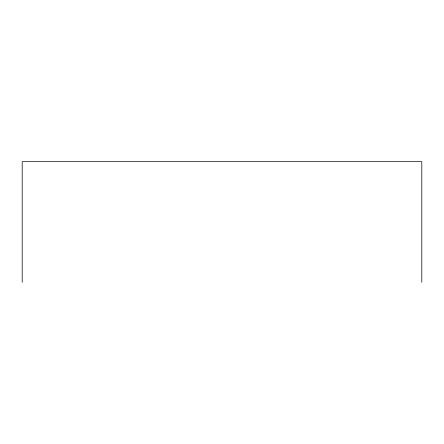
<?xml version="1.0" encoding="UTF-8"?>
<svg xmlns="http://www.w3.org/2000/svg" width="444" height="444" viewBox="0 0 444 444"><rect width="100%" height="100%" fill="white"/><g stroke="black" fill="none" stroke-linecap="round" stroke-linejoin="round"><path stroke-width="0.67" d="M421.8 282.323L421.8 161.677L22.2 161.677L22.2 282.323"/></g></svg>
